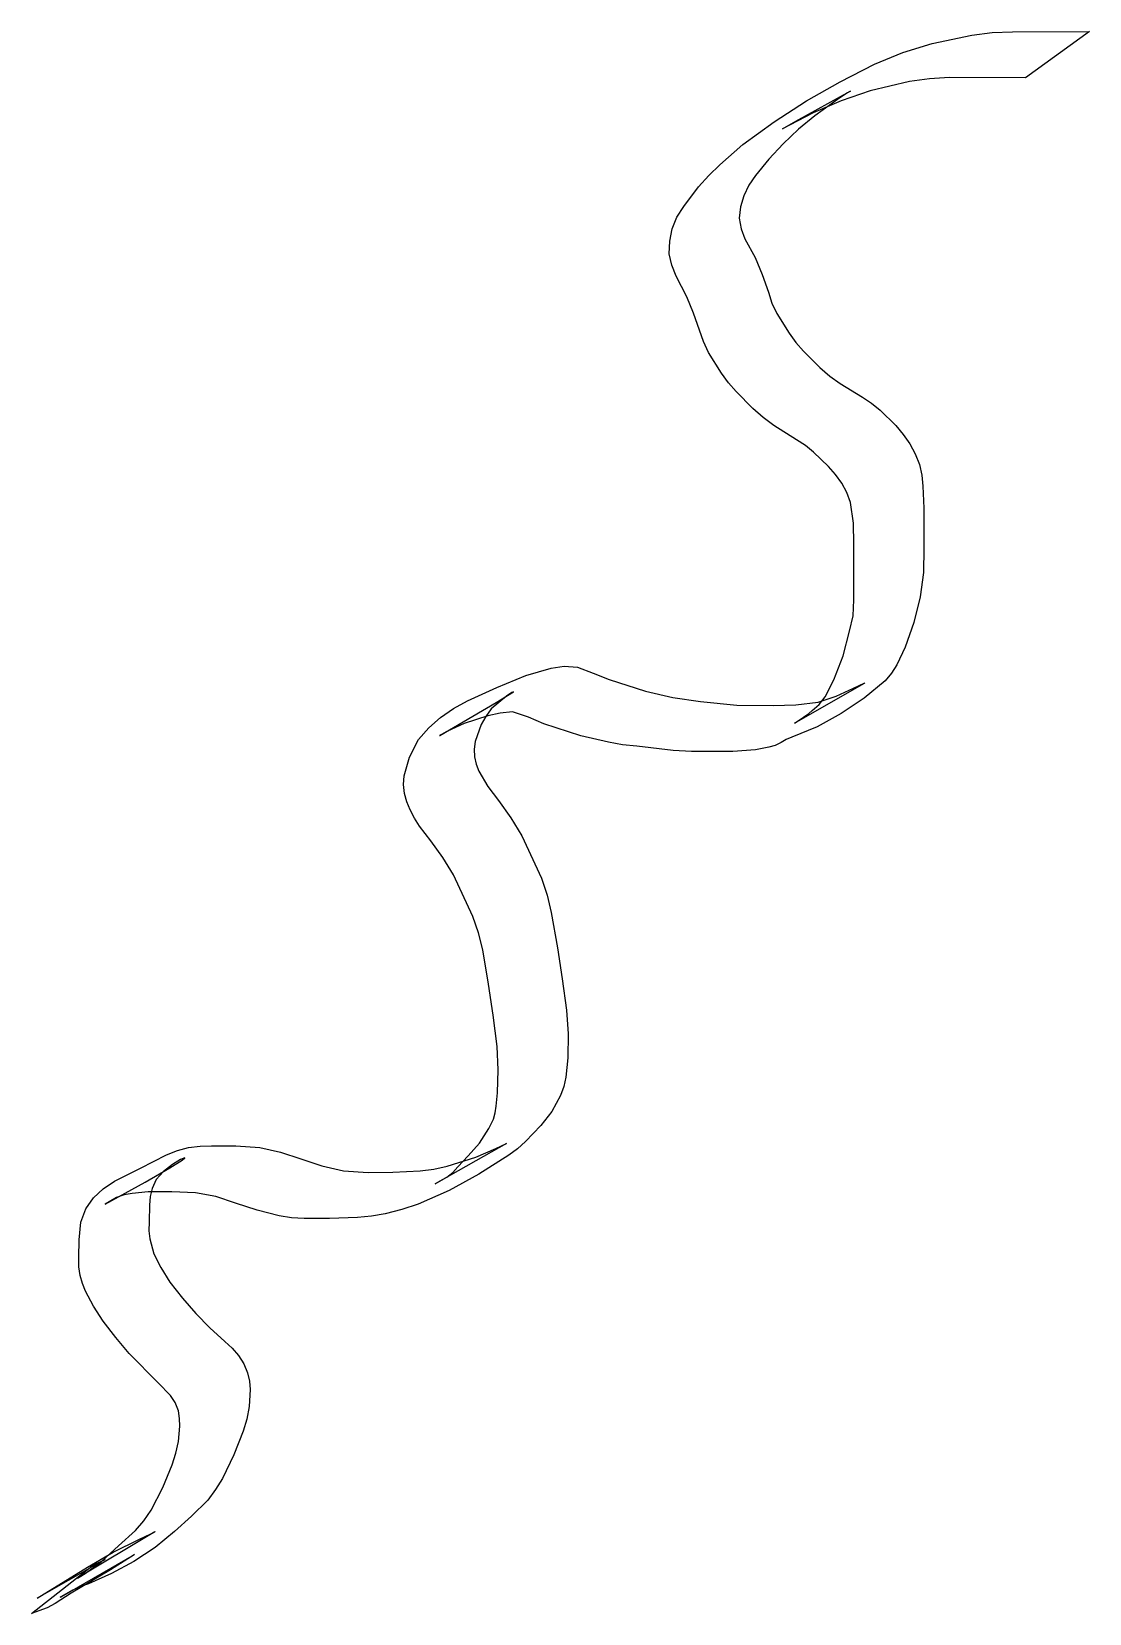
# Model space of a CAD drawing. Extents: x 10 to 171, y 5 to 245.
import ezdxf

# ---------------------------------------------------------------- set-up
doc = ezdxf.new("R2010")
doc.units = 0

msp = doc.modelspace()

# ---------------------------------------------------------------- linework, layer by layer
at = {"layer": 'Layer 1', "color": 4}
for p, q in [((152.935115, 244.89612), (156.001201, 245.271736)), ((156.001201, 245.271736), (159.100334, 245.377777)), ((159.100334, 245.377777), (170.79067, 245.421882)), ((170.79067, 245.421882), (161.108887, 238.387654)), ((142.445226, 242.233275), (146.874625, 243.639251)), ((146.874625, 243.639251), (152.935115, 244.89612)), ((132.907745, 237.810415), (138.133825, 240.500398)), ((138.133825, 240.500398), (142.445226, 242.233275)), ((146.471745, 238.265485), (143.44312, 237.817805)), ((149.539937, 238.43176), (146.471745, 238.265485)), ((161.108861, 238.387654), (149.539937, 238.43176)), ((161.108887, 238.387654), (161.108861, 238.387654)), ((126.16235, 231.812032), (134.413495, 236.375971)), ((127.814153, 234.890988), (132.907745, 237.810415)), ((134.037487, 236.114965), (132.882857, 235.377675)), ((137.462212, 236.447822), (133.080645, 234.919749)), ((134.470427, 236.391874), (134.037487, 236.114965)), ((134.413495, 236.375971), (134.470427, 236.391874)), ((143.44312, 237.817805), (137.462212, 236.447822)), ((122.881168, 231.716039), (127.814153, 234.890988)), ((133.080645, 234.919749), (128.823844, 233.083361)), ((132.882857, 235.377675), (129.071573, 232.618555)), ((118.136907, 228.259492), (122.881168, 231.716039)), ((128.823844, 233.083361), (124.151055, 230.646825)), ((124.151055, 230.646825), (126.16235, 231.812032)), ((129.071573, 232.618555), (126.573776, 230.584649)), ((126.573776, 230.584649), (124.239878, 228.390699)), ((114.619847, 225.18102), (118.136907, 228.259492)), ((122.064924, 226.040981), (120.043962, 223.539774)), ((124.239878, 228.390699), (122.064924, 226.040981)), ((112.943762, 223.55528), (114.619847, 225.18102)), ((109.140749, 218.847479), (111.375859, 221.819762)), ((111.375859, 221.819762), (112.943762, 223.55528)), ((119.027923, 222.061467), (118.276611, 220.487141)), ((120.043962, 223.539774), (119.027923, 222.061467)), ((108.109381, 217.198999), (109.140749, 218.847479)), ((117.786699, 218.815973), (117.554863, 217.047139)), ((118.276611, 220.487141), (117.786699, 218.815973)), ((107.404265, 215.434857), (108.109381, 217.198999)), ((117.554863, 217.047139), (117.874652, 215.45088)), ((107.008731, 213.575892), (107.404265, 215.434857)), ((117.874652, 215.45088), (118.452065, 213.949265)), ((106.906111, 211.642944), (107.008731, 213.575892)), ((107.330351, 209.912713), (106.906111, 211.642944)), ((118.452065, 213.949265), (119.984687, 211.0935)), ((107.974617, 208.270658), (107.330351, 209.912713)), ((119.984687, 211.0935), (121.084447, 208.503314)), ((109.611228, 205.126744), (107.974617, 208.270658)), ((121.084447, 208.503314), (122.012563, 205.843707)), ((110.640103, 202.619112), (109.611228, 205.126744)), ((122.012563, 205.843707), (122.552504, 204.159359)), ((111.538916, 200.059633), (110.640103, 202.619112)), ((122.552504, 204.159359), (123.285437, 202.566848)), ((123.285437, 202.566848), (125.162629, 199.589829)), ((112.125763, 198.30694), (111.538916, 200.059633)), ((125.162629, 199.589829), (126.198286, 198.175382)), ((112.915551, 196.643434), (112.125763, 198.30694)), ((126.198286, 198.175382), (127.352164, 196.856732)), ((114.891182, 193.526194), (112.915551, 196.643434)), ((127.352164, 196.856732), (129.827649, 194.37049)), ((115.945344, 192.063273), (114.891182, 193.526194)), ((129.827649, 194.37049), (131.325089, 193.076833)), ((131.325089, 193.076833), (132.930435, 191.931235)), ((117.121094, 190.697617), (115.945344, 192.063273)), ((119.651486, 188.125488), (117.121094, 190.697617)), ((132.930435, 191.931235), (136.304985, 189.874055)), ((121.19048, 186.776525), (119.651486, 188.125488)), ((136.304985, 189.874055), (137.694329, 188.940082)), ((137.694329, 188.940082), (138.975889, 187.880469)), ((138.975889, 187.880469), (141.355775, 185.540578)), ((122.835569, 185.567709), (121.19048, 186.776525)), ((126.299081, 183.393838), (122.835569, 185.567709)), ((141.355775, 185.540578), (142.499766, 184.198724)), ((127.628476, 182.510117), (126.299081, 183.393838)), ((142.499766, 184.198724), (143.484795, 182.773317)), ((143.484795, 182.773317), (144.305836, 181.251376)), ((128.863517, 181.514737), (127.628476, 182.510117)), ((131.15846, 179.311617), (128.863517, 181.514737)), ((144.305836, 181.251376), (144.957862, 179.619923)), ((132.229773, 178.083851), (131.15846, 179.311617)), ((133.150037, 176.780744), (132.229773, 178.083851)), ((144.957862, 179.619923), (145.303494, 177.980621)), ((145.303494, 177.980621), (145.505434, 176.321048)), ((133.906019, 175.381733), (133.150037, 176.780744)), ((145.505434, 176.321048), (145.652809, 172.976392)), ((134.484488, 173.866258), (133.906019, 175.381733)), ((134.919566, 170.71656), (134.484488, 173.866258)), ((135.009407, 167.534018), (134.919566, 170.71656)), ((145.652809, 172.976392), (145.639178, 166.930636)), ((134.991938, 161.510741), (135.009407, 167.534018)), ((145.639178, 166.930636), (145.592636, 163.192714)), ((135.005915, 159.054541), (134.991938, 161.510741)), ((145.592636, 163.192714), (145.086956, 159.49535)), ((134.879125, 156.60542), (135.005915, 159.054541)), ((145.086956, 159.49535), (144.110182, 155.620326)), ((134.333626, 154.31732), (134.879125, 156.60542)), ((133.356823, 150.526012), (134.333626, 154.31732)), ((144.110182, 155.620326), (142.792715, 151.848438)), ((142.792715, 151.848438), (141.510734, 149.157949)), ((131.956528, 146.872964), (133.356823, 150.526012)), ((141.510734, 149.157949), (140.707557, 147.908155)), ((80.712206, 145.710708), (85.160846, 147.543487)), ((85.160846, 147.543487), (89.014662, 148.673292)), ((89.014662, 148.673292), (90.991336, 148.956452)), ((90.991336, 148.956452), (92.977962, 148.838343)), ((92.977962, 148.838343), (95.389601, 147.907578)), ((95.389601, 147.907578), (97.784878, 146.930156)), ((97.784878, 146.930156), (103.326957, 145.149721)), ((130.627915, 144.305136), (131.956528, 146.872964)), ((139.772398, 146.74628), (136.549024, 144.10434)), ((140.707557, 147.908155), (139.772398, 146.74628)), ((76.258134, 143.696754), (80.712206, 145.710708)), ((82.198327, 144.395192), (79.855703, 142.475104)), ((80.650038, 143.446776), (83.246567, 145.074826)), ((83.031144, 144.956768), (82.198327, 144.395192)), ((83.246567, 145.074826), (83.031144, 144.956768)), ((103.326957, 145.149721), (107.481092, 144.235527)), ((135.758818, 145.881021), (126.300286, 140.484235)), ((129.570522, 143.478065), (132.313082, 144.405736)), ((129.748647, 143.167326), (130.627915, 144.305136)), ((132.313082, 144.405736), (134.953138, 145.606021)), ((134.953138, 145.606021), (136.680201, 146.423026)), ((136.545416, 146.325583), (135.758818, 145.881021)), ((136.680201, 146.423026), (136.545416, 146.325583)), ((72.058355, 138.443813), (80.650038, 143.446776)), ((72.176176, 141.173304), (74.147044, 142.519236)), ((74.147044, 142.519236), (76.258134, 143.696754)), ((79.855703, 142.475104), (79.041318, 141.33819)), ((83.117111, 142.052276), (81.247578, 141.83988)), ((85.535463, 141.228031), (83.117111, 142.052276)), ((107.481092, 144.235527), (111.691412, 143.622614)), ((111.691412, 143.622614), (117.197079, 143.061083)), ((117.197079, 143.061083), (122.731095, 142.986366)), ((122.731095, 142.986366), (126.162615, 143.088378)), ((126.162615, 143.088378), (129.570522, 143.478065)), ((128.13516, 141.773197), (128.656913, 142.236002)), ((128.656913, 142.236002), (129.748647, 143.167326)), ((136.549024, 144.10434), (133.082441, 141.760636)), ((68.843878, 137.812036), (70.392723, 139.617917)), ((70.392723, 139.617917), (72.176176, 141.173304)), ((75.777725, 140.247171), (73.110875, 139.059966)), ((79.391198, 141.423399), (75.777725, 140.247171)), ((78.373627, 140.124083), (77.439861, 137.508501)), ((79.041318, 141.33819), (78.373627, 140.124083)), ((81.247578, 141.83988), (79.391198, 141.423399)), ((87.87859, 140.191663), (85.535463, 141.228031)), ((93.511257, 138.376994), (87.87859, 140.191663)), ((129.404043, 139.77241), (125.545226, 138.196908)), ((125.981366, 140.309556), (126.556825, 140.682842)), ((126.300286, 140.484235), (125.981366, 140.309556)), ((126.556825, 140.682842), (128.13516, 141.773197)), ((133.082441, 141.760636), (129.404043, 139.77241)), ((67.474956, 135.162112), (68.843878, 137.812036)), ((72.316089, 138.607661), (72.022758, 138.429419)), ((72.022758, 138.429419), (72.058355, 138.443813)), ((73.110875, 139.059966), (72.316089, 138.607661)), ((77.439861, 137.508501), (77.280472, 136.353516)), ((97.726616, 137.402461), (93.511257, 138.376994)), ((99.854748, 137.029085), (97.726616, 137.402461)), ((123.969932, 137.351433), (123.036873, 136.931061)), ((124.694916, 137.829754), (123.969932, 137.351433)), ((125.545226, 138.196908), (124.694916, 137.829754)), ((66.65199, 132.300843), (67.474956, 135.162112)), ((77.280472, 136.353516), (77.342106, 135.214188)), ((77.342106, 135.214188), (77.594878, 134.097597)), ((102.010427, 136.791332), (99.854748, 137.029085)), ((107.542071, 136.145842), (102.010427, 136.791332)), ((110.319737, 135.983081), (107.542071, 136.145842)), ((113.106931, 135.983022), (110.319737, 135.983081)), ((116.578599, 136.008772), (113.106931, 135.983022)), ((120.038865, 136.272079), (116.578599, 136.008772)), ((122.055147, 136.637835), (120.038865, 136.272079)), ((123.036873, 136.931061), (122.055147, 136.637835)), ((66.563239, 130.963561), (66.65199, 132.300843)), ((77.594878, 134.097597), (78.008903, 133.010821)), ((78.008903, 133.010821), (79.344383, 130.682704)), ((66.717355, 129.643818), (66.563239, 130.963561)), ((79.344383, 130.682704), (80.965813, 128.537396)), ((67.067774, 128.355815), (66.717355, 129.643818)), ((67.567934, 127.113751), (67.067774, 128.355815)), ((80.965813, 128.537396), (82.838727, 125.921121)), ((68.213098, 125.850669), (67.567934, 127.113751)), ((68.982504, 124.667012), (68.213098, 125.850669)), ((82.838727, 125.921121), (84.544428, 123.198361)), ((70.705751, 122.418807), (68.982504, 124.667012)), ((84.544428, 123.198361), (87.507168, 116.771534)), ((72.515905, 119.886483), (70.705751, 122.418807)), ((74.170326, 117.254924), (72.515905, 119.886483)), ((77.100808, 110.916893), (74.170326, 117.254924)), ((87.507168, 116.771534), (88.370903, 114.191131)), ((88.370903, 114.191131), (89.009824, 111.544152)), ((77.951723, 108.417545), (77.100808, 110.916893)), ((89.009824, 111.544152), (89.932806, 106.172244)), ((78.589279, 105.85579), (77.951723, 108.417545)), ((79.491185, 100.648898), (78.589279, 105.85579)), ((89.932806, 106.172244), (90.653265, 101.437215)), ((90.653265, 101.437215), (91.32999, 96.697025)), ((80.155198, 95.918566), (79.491185, 100.648898)), ((91.32999, 96.697025), (91.55741, 93.070525)), ((80.764843, 91.181511), (80.155198, 95.918566)), ((91.55741, 93.070525), (91.531099, 89.438961)), ((80.944668, 87.639696), (80.764843, 91.181511)), ((91.531099, 89.438961), (91.201553, 86.518506)), ((80.854386, 84.100288), (80.944668, 87.639696)), ((90.895618, 85.092602), (90.423266, 83.699205)), ((91.201553, 86.518506), (90.895618, 85.092602)), ((80.478456, 81.081896), (80.611024, 82.087729)), ((80.611024, 82.087729), (80.854386, 84.100288)), ((90.423266, 83.699205), (89.095748, 81.297423)), ((79.523215, 78.707289), (80.209209, 80.110419)), ((80.209209, 80.110419), (80.478456, 81.081896)), ((89.095748, 81.297423), (87.398947, 79.141273)), ((78.118075, 76.49202), (79.523215, 78.707289)), ((87.398947, 79.141273), (85.113254, 76.721175)), ((26.556272, 72.668669), (30.546215, 74.720827)), ((30.546215, 74.720827), (32.185543, 75.37627)), ((32.185543, 75.37627), (33.881183, 75.792133)), ((33.881183, 75.792133), (35.62054, 76.014394)), ((35.62054, 76.014394), (37.391021, 76.089032)), ((37.391021, 76.089032), (41.065875, 76.067339)), ((41.065875, 76.067339), (44.72918, 75.822374)), ((44.72918, 75.822374), (47.87055, 75.103446)), ((47.87055, 75.103446), (50.928188, 74.077261)), ((82.207316, 76.425857), (71.383195, 70.311384)), ((74.826605, 72.847652), (76.360553, 74.539736)), ((76.360553, 74.539736), (78.118075, 76.49202)), ((77.535066, 74.339694), (80.600859, 75.668578)), ((82.537227, 74.630747), (78.019143, 71.782213)), ((80.600859, 75.668578), (82.207316, 76.425857)), ((83.88011, 75.617435), (82.537227, 74.630747)), ((85.113254, 76.721175), (83.88011, 75.617435)), ((22.648621, 70.69255), (26.556272, 72.668669)), ((27.304022, 70.53235), (31.055272, 72.699386)), ((30.067775, 72.159876), (28.958218, 70.937864)), ((31.45173, 73.231628), (30.067775, 72.159876)), ((31.055272, 72.699386), (32.911855, 73.886999)), ((32.676271, 73.987288), (31.45173, 73.231628)), ((33.307583, 74.261022), (32.676271, 73.987288)), ((32.911855, 73.886999), (33.307583, 74.261022)), ((50.928188, 74.077261), (54.136308, 73.042843)), ((54.136308, 73.042843), (57.41613, 72.269444)), ((57.41613, 72.269444), (61.171212, 72.014745)), ((64.941715, 72.050787), (69.097501, 72.269587)), ((69.097501, 72.269587), (71.159675, 72.527534)), ((71.159675, 72.527534), (73.199204, 72.950224)), ((73.199204, 72.950224), (77.535066, 74.339694)), ((74.023389, 72.035079), (74.826605, 72.847652)), ((20.914115, 69.538143), (22.648621, 70.69255)), ((21.224292, 67.22006), (27.304022, 70.53235)), ((28.958218, 70.937864), (28.332509, 69.598273)), ((61.171212, 72.014745), (64.941715, 72.050787)), ((71.383195, 70.311384), (73.134976, 71.327502)), ((73.134976, 71.327502), (74.023389, 72.035079)), ((78.019143, 71.782213), (73.471834, 69.276625)), ((18.260662, 66.506905), (19.426334, 68.168909)), ((19.426334, 68.168909), (20.914115, 69.538143)), ((22.929366, 68.232524), (21.224292, 67.22006)), ((24.09358, 68.61262), (22.929366, 68.232524)), ((25.305147, 68.831797), (24.09358, 68.61262)), ((27.748485, 69.086554), (25.305147, 68.831797)), ((31.348277, 69.075921), (27.748485, 69.086554)), ((28.068396, 68.342661), (27.936471, 67.066821)), ((28.332509, 69.598273), (28.068396, 68.342661)), ((34.943706, 68.924939), (31.348277, 69.075921)), ((38.043623, 68.360585), (34.943706, 68.924939)), ((41.036816, 67.370781), (38.043623, 68.360585)), ((44.305036, 66.280852), (41.036816, 67.370781)), ((73.471834, 69.276625), (68.760493, 67.222022)), ((17.492482, 64.474184), (18.260662, 66.506905)), ((27.936471, 67.066821), (27.873291, 64.498413)), ((47.643545, 65.437127), (44.305036, 66.280852)), ((49.549871, 65.132588), (47.643545, 65.437127)), ((51.465091, 65.006502), (49.549871, 65.132588)), ((55.323449, 65.029431), (51.465091, 65.006502)), ((59.556644, 65.167316), (55.323449, 65.029431)), ((61.662771, 65.367429), (59.556644, 65.167316)), ((63.750311, 65.726444), (61.662771, 65.367429)), ((66.301183, 66.397602), (63.750311, 65.726444)), ((68.760493, 67.222022), (66.301183, 66.397602)), ((17.230116, 61.783217), (17.492482, 64.474184)), ((27.873291, 64.498413), (27.851652, 63.150246)), ((27.851652, 63.150246), (27.97812, 61.913237)), ((17.221267, 59.076106), (17.230116, 61.783217)), ((27.97812, 61.913237), (28.618849, 59.666964)), ((17.224489, 57.678061), (17.221267, 59.076106)), ((28.618849, 59.666964), (29.682418, 57.548141)), ((17.405051, 56.371452), (17.224489, 57.678061)), ((17.73961, 55.13772), (17.405051, 56.371452)), ((29.682418, 57.548141), (31.055767, 55.345317)), ((31.055767, 55.345317), (32.940317, 52.906175)), ((18.204826, 53.958306), (17.73961, 55.13772)), ((19.433857, 51.688196), (18.204826, 53.958306)), ((32.940317, 52.906175), (34.972285, 50.592187)), ((20.905403, 49.412648), (19.433857, 51.688196)), ((34.972285, 50.592187), (37.132412, 48.396394)), ((22.814098, 46.90935), (20.905403, 49.412648)), ((37.132412, 48.396394), (39.401437, 46.311841)), ((24.863492, 44.523539), (22.814098, 46.90935)), ((39.401437, 46.311841), (40.518084, 45.29379)), ((29.282319, 40.044425), (24.863492, 44.523539)), ((40.518084, 45.29379), (41.47871, 44.183795)), ((41.47871, 44.183795), (42.264888, 42.953249)), ((42.264888, 42.953249), (42.85819, 41.573544)), ((42.85819, 41.573544), (43.11834, 40.29625)), ((31.133621, 38.137799), (29.282319, 40.044425)), ((43.223662, 39.00926), (43.076137, 36.4219)), ((43.11834, 40.29625), (43.223662, 39.00926)), ((31.842245, 37.048941), (31.133621, 38.137799)), ((32.342424, 35.807897), (31.842245, 37.048941)), ((43.076137, 36.4219), (42.731032, 34.53199)), ((32.529165, 34.639131), (32.342424, 35.807897)), ((32.566518, 33.473039), (32.529165, 34.639131)), ((42.731032, 34.53199), (42.184549, 32.692198)), ((32.334945, 31.138335), (32.566518, 33.473039)), ((42.184549, 32.692198), (40.786233, 29.110129)), ((31.384807, 27.571765), (31.94391, 29.335853)), ((31.94391, 29.335853), (32.334945, 31.138335)), ((40.786233, 29.110129), (39.0357, 25.51867)), ((29.993675, 24.142103), (31.384807, 27.571765)), ((28.175566, 20.677158), (29.993675, 24.142103)), ((39.0357, 25.51867), (37.991543, 23.82429)), ((36.799503, 22.21851), (34.304858, 19.79234)), ((37.991543, 23.82429), (36.799503, 22.21851)), ((27.070398, 19.077915), (28.175566, 20.677158)), ((34.304858, 19.79234), (31.727651, 17.452561)), ((28.748987, 17.407361), (17.017546, 10.341242)), ((23.216807, 15.257324), (25.805604, 17.57758)), ((25.805604, 17.57758), (27.070398, 19.077915)), ((26.402898, 16.295668), (28.027208, 17.016534)), ((28.027208, 17.016534), (28.568004, 17.310429)), ((28.568004, 17.310429), (28.769972, 17.422288)), ((28.769972, 17.422288), (28.748987, 17.407361)), ((31.727651, 17.452561), (28.791582, 14.997126)), ((20.670742, 12.893747), (23.216807, 15.257324)), ((22.398471, 14.285174), (26.402898, 16.295668)), ((28.791582, 14.997126), (25.583802, 12.874453)), ((10.031022, 5.000471), (19.44554, 12.398786)), ((20.312614, 12.677854), (10.884414, 7.321551)), ((14.502275, 7.528618), (25.662897, 13.941904)), ((18.156817, 11.062447), (20.670742, 12.893747)), ((18.532369, 12.01227), (22.398471, 14.285174)), ((19.44554, 12.398786), (21.189216, 13.198286)), ((19.44554, 12.398786), (19.44554, 12.398786)), ((21.075546, 13.108618), (20.312614, 12.677854)), ((21.189216, 13.198286), (21.075546, 13.108618)), ((24.63048, 13.289056), (22.034993, 11.638733)), ((25.583802, 12.874453), (22.186151, 11.055875)), ((25.475451, 13.814017), (24.63048, 13.289056)), ((25.662897, 13.941904), (25.475451, 13.814017)), ((10.884414, 7.321551), (18.532369, 12.01227)), ((22.034993, 11.638733), (16.050634, 8.091488)), ((17.017546, 10.341242), (17.26088, 10.482172)), ((17.26088, 10.482172), (18.156817, 11.062447)), ((22.186151, 11.055875), (18.680465, 9.512725)), ((16.050634, 8.091488), (13.615236, 6.499068)), ((14.386811, 7.463635), (14.502275, 7.528618)), ((14.446322, 7.501001), (14.386811, 7.463635)), ((14.929906, 7.786198), (14.446322, 7.501001)), ((16.232782, 8.522379), (14.929906, 7.786198)), ((17.019832, 8.849079), (16.232782, 8.522379)), ((17.834111, 9.257359), (17.019832, 8.849079)), ((17.726221, 9.182445), (17.791797, 9.230728)), ((17.778659, 9.179184), (17.726221, 9.182445)), ((18.680465, 9.512725), (17.778659, 9.179184)), ((17.791797, 9.230728), (17.834111, 9.257359)), ((12.388723, 5.816914), (10.031022, 5.000471)), ((13.615236, 6.499068), (12.388723, 5.816914))]:
    msp.add_line(p, q, dxfattribs=at)

doc.saveas('drawing.dxf')
